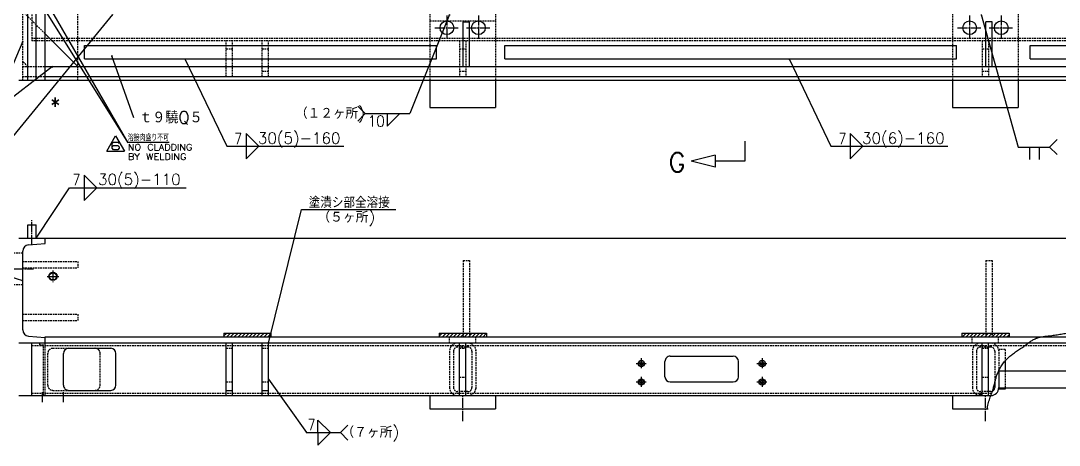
# Model space of a CAD drawing. Header units: inches. Extents: x -3285 to 2472, y -2323 to 2240.
# Drawn here: x -2238 to -261, y -164 to 644 of the extents above; entities that cross this region are included whole.
import ezdxf
from ezdxf.enums import TextEntityAlignment as Align

# ---------------------------------------------------------------- set-up
doc = ezdxf.new("R2010")
doc.units = ezdxf.units.IN
doc.header["$MEASUREMENT"] = 0
for name, pattern in [('CENTERLINE', [25.4, 19.05, -1.5875, 3.175, -1.5875]), ('DASHED', [4.7625, 3.175, -1.5875]), ('SOLID', [0])]:
    doc.linetypes.add(name, pattern=pattern)
for name, color, linetype in [('0$C$L0$V_DRAWING', 7, 'SOLID'), ('0$C$L0$V_PV', 7, 'SOLID'), ('Layer11$C$L11$V_DRAWING', 52, 'SOLID'), ('Layer11$C$L11$V_PV', 52, 'SOLID'), ('Layer12$C$L12$V_PV', 52, 'SOLID'), ('Layer13$C$L13$V_PV', 52, 'SOLID'), ('Layer21$C$L21$V_DRAWING', 2, 'SOLID'), ('Layer21$C$L21$V_PV', 2, 'SOLID'), ('Layer7$C$L7$V_PV', 52, 'SOLID'), ('Layer8$C$L8$V_DRAWING', 40, 'SOLID'), ('Layer8$C$L8$V_PV', 40, 'SOLID')]:
    doc.layers.add(name, color=color, linetype=linetype)
doc.styles.add('CADRASTD', font='txt', dxfattribs={"bigfont": 'bigfont'})
doc.dimstyles.new('DIM2', dxfattribs={"dimtxt": 0.156, "dimasz": 2, "dimexe": 0, "dimexo": 0, "dimgap": 0.078, "dimtad": 3, "dimzin": 0, "dimdsep": 46, "dimtxsty": 'CADRASTD', "dimblk": 'CADRA_ARROW22_5OPEN', "dimblk1": 'CADRA_ARROW22_5OPEN', "dimblk2": 'CADRA_ARROW22_5OPEN', "dimcen": 0.09, "dimaunit": 1, "dimadec": 17154, "dimazin": 0, "dimtfac": 1, "dimtofl": 0, "dimtmove": 0, "dimatfit": 3, "dimldrblk": 'CADRA_ARROW22_5OPEN', "dimfxl": 1, "dimtolj": 1, "dimtzin": 0, "dimarcsym": 0})

# ---------------------------------------------------------------- blocks, each defined once
blk = doc.blocks.new('TAB102_SYM015')
at = {"layer": 'Layer11$C$L11$V_DRAWING'}
for p, q in [((1.71, 2.35), (2.16, 2.8)), ((1.71, 0.85), (1.71, 2.35)), ((1.71, 1.3), (2.16, 1.75)), ((2.16, 0.4), (1.71, 0.85)), ((2.16, 2.8), (3.51, 2.8)), ((2.16, 1.75), (3.51, 1.75)), ((3.51, 0.4), (2.16, 0.4)), ((3.51, 2.8), (3.96, 2.35)), ((3.51, 1.75), (3.96, 1.3)), ((3.96, 0.85), (3.51, 0.4)), ((3.96, 1.3), (3.96, 0.85))]:
    blk.add_line(p, q, dxfattribs=at)
at = {"layer": 'Layer21$C$L21$V_DRAWING'}
for p, q in [((0, 0), (2.8, 4.85)), ((2.8, 4.85), (5.6, 0)), ((0, 0), (5.6, 0))]:
    blk.add_line(p, q, dxfattribs=at)
blk = doc.blocks.new('CADRA_ARROW22_5OPEN')
at = {"layer": 'Layer8$C$L8$V_DRAWING', "color": 6}
for q in [(-0.99, 0), (-0.98, 0.2), (-0.98, -0.2)]:
    blk.add_line((0, 0), q, dxfattribs=at)
blk = doc.blocks.new('BLOCK38')
at = {"layer": '0$C$L0$V_DRAWING'}
blk.add_point((0, 0), dxfattribs=at)
blk.add_point((0, 0), dxfattribs=at)
blk.add_point((0, 0), dxfattribs=at)
blk.add_point((0, 0), dxfattribs=at)
blk.add_point((0, 0), dxfattribs=at)
blk.add_point((0, 0), dxfattribs=at)
at = {"layer": 'Layer13$C$L13$V_PV', "color": 60, "linetype": 'CENTERLINE'}
for p, q in [((0, 23), (0, -23)), ((-23, 0), (23, 0))]:
    blk.add_line(p, q, dxfattribs=at)
at = {"layer": 'Layer21$C$L21$V_DRAWING', "color": 4}
blk.add_circle((0, 0), 13, dxfattribs=at)
blk = doc.blocks.new('CADRA_PFIG_SECTION_ARROW')
at = {"linetype": 'SOLID'}
blk.add_line((0, 0), (0.37, 0), dxfattribs=at)
blk = doc.blocks.new('CADRA_PFIG_SECTION_ARROWHEAD')
at = {"linetype": 'SOLID'}
for p, q in [((0, 0.075), (0.3, 0)), ((0, -0.075), (0, 0.075)), ((0, -0.075), (0.3, 0))]:
    blk.add_line(p, q, dxfattribs=at)
blk = doc.blocks.new('BLOCK41')
at = {"layer": '0$C$L0$V_DRAWING'}
blk.add_point((0, 0), dxfattribs=at)
blk.add_point((0, 0), dxfattribs=at)
blk.add_point((0, 0), dxfattribs=at)
blk.add_point((0, 0), dxfattribs=at)
blk.add_point((0, 0), dxfattribs=at)
blk.add_point((0, 0), dxfattribs=at)
at = {"layer": 'Layer21$C$L21$V_DRAWING', "color": 4}
for p, q in [((-6, 85), (6, 85)), ((-6, 0), (-6, 85)), ((6, 0), (6, 85))]:
    blk.add_line(p, q, dxfattribs=at)
blk = doc.blocks.new('BLOCK44')
at = {"layer": '0$C$L0$V_DRAWING'}
blk.add_point((0, 0), dxfattribs=at)
blk.add_point((0, 0), dxfattribs=at)
blk.add_point((0, 0), dxfattribs=at)
blk.add_point((0, 0), dxfattribs=at)
at = {"layer": 'Layer11$C$L11$V_DRAWING', "color": 52}
blk.add_line((0, 0), (10.81, 0), dxfattribs=at)
at = {"layer": 'Layer21$C$L21$V_DRAWING'}
for p, q in [((3.66, 0), (3.66, 4)), ((7.66, 0), (3.66, 4)), ((3.66, 0), (3.66, -4)), ((7.66, 0), (3.66, -4))]:
    blk.add_line(p, q, dxfattribs=at)
at = {"layer": 'Layer8$C$L8$V_DRAWING', "color": 40, "style": 'CADRASTD', "width": 0.857143}
blk.add_text('7', height=3.5, dxfattribs=at).set_placement((0.45, 0.76), (2.85, 0.76), align=Align.FIT)
blk = doc.blocks.new('*X285')
at = {"layer": 'Layer7$C$L7$V_PV'}
for p, q in [((-1441.8, 43.2), (-1435.6, 49.3)), ((-1435.5, 42.3), (-1428.5, 49.3)), ((-1428.5, 42.3), (-1421.5, 49.3)), ((-1421.4, 42.3), (-1414.4, 49.3)), ((-1414.3, 42.3), (-1407.3, 49.3)), ((-1407.3, 42.3), (-1400.3, 49.3)), ((-1400.2, 42.3), (-1393.2, 49.3)), ((-1393.1, 42.3), (-1386.1, 49.3)), ((-1386, 42.3), (-1379, 49.3)), ((-1379, 42.3), (-1372, 49.3)), ((-1371.9, 42.3), (-1364.9, 49.3)), ((-1364.8, 42.3), (-1357.8, 49.3)), ((-1357.8, 42.3), (-1351.8, 48.3))]:
    blk.add_line(p, q, dxfattribs=at)
blk = doc.blocks.new('*X286')
at = {"layer": 'Layer7$C$L7$V_PV'}
for p, q in [((-446.8, 48.2), (-445.7, 49.3)), ((-445.6, 42.3), (-438.6, 49.3)), ((-438.5, 42.3), (-431.5, 49.3)), ((-431.4, 42.3), (-424.4, 49.3)), ((-424.4, 42.3), (-417.4, 49.3)), ((-417.3, 42.3), (-410.3, 49.3)), ((-410.2, 42.3), (-403.2, 49.3)), ((-403.2, 42.3), (-396.2, 49.3)), ((-396.1, 42.3), (-389.1, 49.3)), ((-389, 42.3), (-382, 49.3)), ((-381.9, 42.3), (-374.9, 49.3)), ((-374.9, 42.3), (-367.9, 49.3)), ((-367.8, 42.3), (-360.8, 49.3)), ((-360.7, 42.3), (-356.8, 46.3))]:
    blk.add_line(p, q, dxfattribs=at)
blk = doc.blocks.new('*X287')
at = {"layer": 'Layer7$C$L7$V_PV'}
for p, q in [((-1851.8, 43.3), (-1845.7, 49.3)), ((-1845.7, 42.3), (-1838.7, 49.3)), ((-1838.6, 42.3), (-1831.6, 49.3)), ((-1831.5, 42.3), (-1824.5, 49.3)), ((-1824.4, 42.3), (-1817.4, 49.3)), ((-1817.4, 42.3), (-1810.4, 49.3)), ((-1810.3, 42.3), (-1803.3, 49.3)), ((-1803.2, 42.3), (-1796.2, 49.3)), ((-1796.2, 42.3), (-1789.2, 49.3)), ((-1789.1, 42.3), (-1782.1, 49.3)), ((-1782, 42.3), (-1775, 49.3)), ((-1775, 42.3), (-1768, 49.3)), ((-1767.9, 42.3), (-1761.8, 48.4))]:
    blk.add_line(p, q, dxfattribs=at)
blk = doc.blocks.new('BLOCK47')
at = {"layer": '0$C$L0$V_DRAWING'}
blk.add_point((0, 0), dxfattribs=at)
blk.add_point((0, 0), dxfattribs=at)
blk.add_point((0, 0), dxfattribs=at)
blk.add_point((0, 0), dxfattribs=at)
blk.add_point((0, 0), dxfattribs=at)
blk.add_point((0, 0), dxfattribs=at)
blk.add_point((0, 0), dxfattribs=at)
at = {"layer": 'Layer11$C$L11$V_DRAWING', "color": 60}
blk.add_circle((0, 0), 8, dxfattribs=at)
at = {"layer": 'Layer13$C$L13$V_PV', "color": 60, "linetype": 'CENTERLINE'}
for p, q in [((-11, 0), (11, 0)), ((0, 11), (0, -11))]:
    blk.add_line(p, q, dxfattribs=at)
at = {"layer": 'Layer21$C$L21$V_DRAWING', "color": 4}
blk.add_circle((0, 0), 6.92, dxfattribs=at)

msp = doc.modelspace()

# ---------------------------------------------------------------- linework, layer by layer
at = {"layer": 'Layer11$C$L11$V_PV'}
for p, q in [((-1582.244, 467.041), (-1596.386, 481.184)), ((-1582.244, 467.041), (-1596.386, 452.899)), ((-1582.244, 467.041), (-1497.503, 467.041)), ((-279.51, 403.504), (-265.367, 417.646)), ((-1846.049, 405.17), (-1623.342, 405.17)), ((-696.049, 405.17), (-473.343, 405.17)), ((-339.562, 403.504), (-279.51, 403.504)), ((-279.51, 403.504), (-265.367, 389.361)), ((-2145.436, 325.583), (-1922.998, 325.583)), ((-1703.873, 284.455), (-1523.793, 284.455)), ((-1851.756, 49.314), (-1851.756, 42.314)), ((-1851.756, 49.314), (-1761.756, 49.314)), ((-1851.756, 42.314), (-1761.756, 42.314)), ((-1761.756, 49.314), (-1761.756, 42.314)), ((-1441.757, 49.314), (-1441.757, 42.314)), ((-1441.757, 49.314), (-1351.757, 49.314)), ((-1441.757, 42.314), (-1351.757, 42.314)), ((-1351.757, 49.314), (-1351.757, 42.314)), ((-446.757, 49.314), (-446.757, 42.314)), ((-446.757, 49.314), (-356.757, 49.314)), ((-446.757, 42.314), (-356.757, 42.314)), ((-356.757, 49.314), (-356.757, 42.314)), ((-414.754, -69.685), (-407.757, -62.689)), ((-413.339, -69.685), (-407.757, -64.103)), ((-411.925, -69.685), (-407.757, -65.517)), ((-410.511, -69.685), (-407.757, -66.931)), ((-409.097, -69.685), (-407.757, -68.346)), ((-1629.567, -140.126), (-1615.425, -125.984)), ((-1629.567, -140.126), (-1615.425, -154.268))]:
    msp.add_line(p, q, dxfattribs=at)
at = {"layer": 'Layer11$C$L11$V_PV', "flags": 128}
msp.add_lwpolyline([(-407.757, -69.685), (-407.757, -62.614), (-414.828, -69.685)], close=True, dxfattribs=at)
at = {"layer": 'Layer12$C$L12$V_PV', "linetype": 'DASHED'}
for p, q in [((-2234.259, 530.605), (-2234.259, 2146.605)), ((-2129.259, 530.605), (-2129.259, 2146.605)), ((-1459.26, 743.605), (-1459.26, 530.605)), ((-1334.26, 743.605), (-1334.26, 530.605)), ((-464.26, 743.605), (-464.26, 530.605)), ((-339.26, 743.605), (-339.26, 530.605)), ((-2191.758, 619.103), (-2234.258, 661.603)), ((-2216.759, 655.605), (-2216.759, 605.605)), ((-1459.26, 643.605), (-1334.26, 643.605)), ((951.741, 610.105), (-2216.759, 610.105)), ((951.741, 605.605), (-2216.757, 605.605)), ((-1846.758, 537.605), (-1846.758, 605.605)), ((-1834.758, 537.605), (-1834.758, 605.605)), ((-1778.759, 537.605), (-1778.759, 605.605)), ((-1766.757, 537.605), (-1766.757, 605.565)), ((-1402.76, 605.605), (-1402.76, 537.605)), ((-1390.76, 605.605), (-1390.76, 537.605)), ((-407.76, 605.605), (-407.76, 537.605)), ((-395.76, 605.605), (-395.76, 537.605)), ((-1846.76, 590.605), (-1834.76, 590.605)), ((-1778.759, 590.605), (-1766.759, 590.605)), ((-1402.76, 590.605), (-1390.76, 590.605)), ((-407.76, 590.605), (-395.76, 590.605)), ((-2224.259, 556.604), (-2234.259, 566.604)), ((-2234.259, 556.605), (-2191.757, 556.605)), ((-2234.259, 537.605), (-2191.757, 537.605)), ((-1778.759, 547.605), (-1766.759, 547.605)), ((-1402.76, 547.605), (-1390.76, 547.605)), ((-407.76, 547.605), (-395.76, 547.605)), ((-2234.258, 201.314), (-2250.756, 201.314)), ((-2234.258, 185.314), (-2129.255, 185.314)), ((-2129.255, 185.314), (-2129.255, 173.314)), ((-1395.758, 187.314), (-1383.758, 187.314)), ((-1395.758, 187.314), (-1395.758, 42.314)), ((-1383.758, 187.314), (-1383.758, 42.314)), ((-400.758, 187.314), (-388.758, 187.314)), ((-400.758, 187.314), (-400.758, 42.314)), ((-388.758, 187.314), (-388.758, 42.314)), ((-2234.258, 173.314), (-2129.255, 173.314)), ((-2234.258, 141.314), (-2250.756, 141.314)), ((-2234.258, 85.314), (-2129.255, 85.314)), ((-2129.255, 85.314), (-2129.255, 73.314)), ((-2234.258, 73.314), (-2129.255, 73.314)), ((-1421.999, 30.315), (-1421.999, 42.314)), ((-1371.999, 30.315), (-1371.999, 42.314)), ((-426.699, 30.315), (-426.699, 42.314)), ((-376.699, 30.315), (-376.699, 42.314)), ((-2216.757, 25.815), (948.242, 25.815)), ((-2201.757, 27.115), (-2201.757, 30.315)), ((-2201.757, 27.115), (-2194.956, 27.115)), ((-2194.956, -69.685), (-2194.956, 27.115)), ((-2191.757, -69.685), (-2191.757, 30.315)), ((-2176.757, 20.315), (-2146.755, 20.315)), ((-1846.757, 20.315), (-1834.757, 20.315)), ((-1778.757, 20.315), (-1766.757, 20.315)), ((-1386.957, 22.714), (-1406.557, 22.714)), ((-1402.757, 20.315), (-1390.757, 20.315)), ((-391.657, 22.714), (-411.257, 22.714)), ((-407.757, 20.315), (-395.757, 20.315)), ((-2186.757, -49.685), (-2186.757, 10.315)), ((-2086.757, -49.685), (-2086.757, 10.315)), ((-1421.757, 15.114), (-1421.757, -54.486)), ((-1414.157, 15.114), (-1414.157, -54.486)), ((-1379.357, 15.114), (-1379.357, -54.486)), ((-1371.757, 17.815), (-1371.757, -57.185)), ((-426.457, 15.114), (-426.457, -54.485)), ((-418.857, 15.114), (-418.857, -54.486)), ((-384.057, 15.114), (-384.057, -45.598)), ((-364.457, 17.815), (-376.457, 17.815)), ((-376.457, 17.815), (-376.457, -22.416)), ((-364.457, 17.815), (-364.457, -4.042)), ((-1402.757, -34.685), (-1390.757, -34.685)), ((-407.757, -34.685), (-395.757, -34.685)), ((-364.457, -22.686), (-364.457, -54.685)), ((-1846.757, -43.686), (-1834.757, -43.686)), ((-1778.757, -43.686), (-1766.757, -43.686)), ((-2216.757, -65.186), (-389.917, -65.186)), ((-2176.757, -59.685), (-2146.755, -59.685)), ((-1386.957, -62.087), (-1406.557, -62.087)), ((-391.657, -62.087), (-411.257, -62.087))]:
    msp.add_line(p, q, dxfattribs=at)
for centre, radius, start, end in [((-2176.757, 10.315), 10, 89.999982, 179.999964), ((-2096.757, 10.315), 10, 0, 89.999982), ((-1406.557, 15.114), 15.2, 89.999982, 180.000019), ((-1406.557, 15.114), 7.6, 89.999982, 180.000019), ((-1386.957, 15.114), 15.2, 0, 89.999982), ((-1386.957, 15.114), 7.6, 0, 89.999982), ((-411.257, 15.114), 15.2, 89.999982, 180.000019), ((-411.257, 15.114), 7.6, 89.999982, 180.000019), ((-391.657, 15.114), 15.2, 0, 89.999982), ((-391.657, 15.114), 7.6, 0, 89.999982), ((-2176.757, -49.685), 10, 179.999964, 270.000001), ((-2096.757, -49.685), 10, 270.00011, 359.999983), ((-1406.557, -54.486), 15.2, 180.000019, 270.000001), ((-1406.557, -54.486), 7.6, 180.000019, 270.000001), ((-1386.957, -54.486), 7.6, 270.000001, 359.999983), ((-1386.957, -54.486), 15.2, 270.000001, 359.999983), ((-411.257, -54.485), 15.2, 180.000019, 270.000001), ((-411.257, -54.486), 7.6, 180.000019, 270.000001)]:
    msp.add_arc(centre, radius, start, end, dxfattribs=at)
at = {"layer": 'Layer13$C$L13$V_PV', "linetype": 'CENTERLINE'}
for p, q in [((-2216.757, 216.936), (-2216.757, 264.387)), ((-2277.247, 171.314), (-2213.645, 171.314)), ((-1056.758, 1.314), (-1056.758, -18.686)), ((-826.758, 1.314), (-826.758, -18.686)), ((-1066.758, -8.686), (-1046.758, -8.686)), ((-836.758, -8.686), (-816.758, -8.686)), ((-1056.758, -33.686), (-1056.758, -53.686)), ((-826.758, -33.686), (-826.758, -53.686)), ((-1066.758, -43.686), (-1046.758, -43.686)), ((-836.758, -43.686), (-816.758, -43.686)), ((-2196.756, -82.24), (-2196.756, -62.075)), ((-2156.756, -82.24), (-2156.756, -62.075)), ((-1396.757, -118.185), (-1396.757, -68.185)), ((-401.757, -118.185), (-401.757, -68.185))]:
    msp.add_line(p, q, dxfattribs=at)
at = {"layer": 'Layer21$C$L21$V_PV'}
for p, q in [((-2191.757, 530.605), (-2191.757, 2146.603)), ((-2224.76, 530.605), (-2224.76, 1010.605)), ((-2208.759, 530.605), (-2208.759, 1010.605)), ((-2129.258, 556.603), (-2191.757, 619.102)), ((-2116.758, 596.605), (-1446.759, 596.605)), ((-2116.758, 571.605), (-2116.758, 596.605)), ((-1446.759, 571.605), (-1446.759, 596.605)), ((-1316.759, 571.605), (-1316.759, 596.605)), ((-1316.759, 596.605), (-456.759, 596.605)), ((-456.759, 571.605), (-456.759, 596.605)), ((-316.76, 571.605), (-316.76, 596.605)), ((-316.76, 596.605), (3.241, 596.605)), ((-2191.757, 556.605), (908.241, 556.605)), ((-2116.758, 571.605), (-1446.759, 571.605)), ((-1316.759, 571.605), (-456.759, 571.605)), ((-316.76, 571.605), (3.241, 571.605)), ((-2191.757, 537.605), (908.241, 537.605)), ((-2241.759, 530.605), (958.241, 530.605)), ((-1459.26, 530.605), (-1459.26, 478.605)), ((-1334.26, 530.605), (-1334.26, 478.605)), ((-464.26, 530.605), (-464.26, 478.605)), ((-339.26, 530.605), (-339.26, 478.605)), ((-1459.26, 478.605), (-1334.26, 478.605)), ((-464.26, 478.605), (-339.26, 478.605)), ((-1516.682, 467.041), (-1540.699, 443.024)), ((-1540.698, 467.041), (-1540.698, 443.025)), ((-1809.09, 429.487), (-1809.09, 381.153)), ((-1784.924, 405.319), (-1809.09, 429.485)), ((-659.09, 429.487), (-659.09, 381.153)), ((-634.924, 405.319), (-659.09, 429.486)), ((-1784.924, 405.319), (-1809.091, 381.152)), ((-859.673, 414.458), (-859.673, 376.525)), ((-634.924, 405.319), (-659.091, 381.153)), ((-317.603, 403.504), (-317.603, 379.487)), ((-299.603, 403.504), (-299.603, 379.487)), ((-2117.476, 349.9), (-2117.476, 301.566)), ((-2093.31, 325.732), (-2117.476, 349.898)), ((-2093.31, 325.732), (-2117.476, 301.565)), ((-2224.757, 230.314), (-2224.757, 255.314)), ((-2224.757, 255.314), (-2208.758, 255.314)), ((-2208.758, 230.314), (-2208.758, 255.314)), ((-2241.758, 230.314), (958.243, 230.314)), ((-2223.302, 217.101), (-2191.757, 219.861)), ((-2191.755, 219.861), (-2191.755, 230.314)), ((-2234.258, 55.482), (-2234.258, 205.147)), ((-2223.302, 43.527), (-2191.757, 40.768)), ((-2191.755, 42.314), (908.243, 42.314)), ((-2191.755, 30.315), (-2191.755, 42.314)), ((958.243, 30.315), (-2241.758, 30.315)), ((-2216.757, -69.685), (-2216.757, 30.315)), ((-2146.755, 20.315), (-2096.757, 20.315)), ((-2096.757, 20.314), (-2066.756, 20.314)), ((-1846.757, -69.685), (-1846.757, 30.315)), ((-1834.757, -69.685), (-1834.757, 30.315)), ((-1778.757, -69.685), (-1778.757, 30.315)), ((-1766.757, -69.685), (-1766.757, 30.315)), ((-1402.757, -69.685), (-1402.757, 30.315)), ((-1390.757, -69.685), (-1390.757, 30.315)), ((-407.757, -69.685), (-407.757, 30.315)), ((-395.757, -69.685), (-395.757, 30.315)), ((-2156.756, -49.685), (-2156.756, 10.315)), ((-2056.755, -49.685), (-2056.755, 10.315)), ((-1001.758, 5.315), (-881.758, 5.315)), ((-1011.758, -33.686), (-1011.758, -4.685)), ((-871.758, -33.686), (-871.758, -4.685)), ((-364.457, -4.042), (-364.457, -22.686)), ((-376.457, -22.416), (-376.457, -57.185)), ((-376.457, -22.686), (58.243, -22.686)), ((-1001.758, -43.686), (-881.758, -43.686)), ((-384.057, -45.598), (-384.057, -54.486)), ((-376.457, -54.685), (58.243, -54.685)), ((-364.457, -57.185), (-376.457, -57.185)), ((-364.457, -54.685), (-364.457, -57.185)), ((-2241.758, -69.685), (-391.657, -69.685)), ((-2146.755, -59.685), (-2066.756, -59.685)), ((-1846.757, -59.685), (-1834.757, -59.685)), ((-1778.757, -59.685), (-1766.757, -59.685)), ((-1459.257, -69.685), (-1459.257, -94.685)), ((-1334.257, -69.685), (-1334.257, -94.685)), ((-464.257, -69.685), (-464.257, -94.685)), ((-414.828, -69.685), (-407.757, -62.614)), ((-1459.257, -94.685), (-1334.257, -94.685)), ((-464.257, -94.685), (-396.567, -94.685))]:
    msp.add_line(p, q, dxfattribs=at)
for centre, radius in [((-1056.758, -8.686), 6), ((-1056.758, -8.686), 3.5), ((-826.758, -8.686), 6), ((-826.758, -8.686), 3.5), ((-1056.758, -43.686), 6), ((-826.758, -43.686), 6), ((-1056.758, -43.686), 3.5), ((-826.758, -43.686), 3.5)]:
    msp.add_circle(centre, radius, dxfattribs=at)
for centre, radius, start, end in [((-2222.256, 205.147), 12, 95.000008, 180.000019), ((-2222.256, 55.482), 12, 180.000019, 265.000084), ((-2146.755, 10.315), 10, 89.999982, 179.999964), ((-2066.756, 10.315), 10, 0, 89.999982), ((-1001.758, -4.685), 10, 89.999982, 180.000019), ((-881.758, -4.685), 10, 0, 89.999982), ((-1001.758, -33.686), 10, 180.000019, 270.000001), ((-881.758, -33.686), 10, 270.000001, 359.999983), ((-2146.755, -49.685), 10, 179.999964, 270.000001), ((-2066.756, -49.685), 10, 270.00011, 359.999983), ((-391.657, -54.485), 15.2, 270.000001, 359.999983), ((-391.657, -54.486), 7.6, 270.000001, 359.999983)]:
    msp.add_arc(centre, radius, start, end, dxfattribs=at)
msp.add_open_spline([(-398.052, -93.469), (-397.698, -91.694), (-396.989, -88.145), (-395.749, -82.858), (-394.328, -77.618), (-392.878, -73.08), (-391.467, -69.235), (-390.238, -66.032), (-389.018, -62.826), (-387.344, -58.127), (-385.556, -51.819), (-383.664, -43.934), (-381.689, -36.077), (-379.538, -29.342), (-377.175, -23.794), (-374.915, -19.322), (-372.388, -14.981), (-369.772, -10.998), (-367.136, -7.354), (-364.507, -4.047), (-361.725, -0.887), (-357.624, 3.282), (-351.856, 8.104), (-344.332, 13.387), (-336.585, 18.454), (-329.459, 23.284), (-323.168, 28.091), (-317.456, 32.415), (-311.566, 36.352), (-305.503, 39.434), (-299.236, 41.368), (-292.975, 42.56), (-286.585, 43.368), (-278.913, 44.193), (-270.065, 45.435), (-260.07, 47.066), (-250.126, 48.728), (-240.974, 50.12), (-232.585, 51.147), (-224.969, 51.9), (-217.33, 52.488), (-207.825, 53.026), (-196.457, 53.376), (-183.233, 53.378), (-170.018, 53.001), (-158.841, 52.385), (-149.7, 51.707), (-142.587, 51.145), (-135.475, 50.61), (-125.163, 49.96), (-111.629, 49.578), (-94.875, 49.451), (-78.081, 49.193), (-64.255, 48.483), (-53.447, 47.427), (-45.636, 46.784), (-37.835, 46.613), (-31.215, 47.183), (-25.853, 48.296), (-21.645, 49.317), (-17.431, 50.272), (-12.806, 51.007), (-7.738, 51.128), (-2.291, 50.599), (3.138, 49.569), (7.807, 48.372), (11.728, 47.24), (14.866, 46.186), (17.884, 44.949), (23.068, 42.267), (29.513, 36.301), (35.601, 26.469), (40.732, 15.822), (44.734, 7.671), (47.909, 2.41), (49.638, -0.331), (51.355, -3.06), (53.344, -6.376), (55.459, -10.375), (57.558, -15.11), (59.301, -19.992), (60.497, -24.436), (61.255, -28.376), (61.782, -31.767), (62.263, -35.165), (63.088, -40.652), (64.681, -48.166), (67.429, -57.578), (70.72, -66.821), (73.259, -72.846), (74.528, -75.857)], degree=3, knots=[0, 0, 0, 0, 5.42808493, 10.85937727, 16.28781561, 21.7120428, 25.14255134, 28.57389598, 32.0045228, 35.43346424, 43.53532303, 51.65550974, 59.76237365, 67.8381233, 72.83124927, 77.83860744, 82.86053257, 87.89249027, 92.12616978, 96.35136506, 100.56098317, 104.75094391, 113.88442802, 123.06212758, 132.32171624, 141.65479178, 148.87942763, 156.06840979, 163.14643876, 170.1110885, 176.38212089, 182.75219742, 189.21302319, 195.70026758, 205.89979215, 216.01308759, 226.08152003, 236.14433638, 243.78131926, 251.4354771, 259.09981818, 266.76659932, 279.99440903, 293.2137708, 306.43155796, 319.65235931, 326.7906956, 333.92785776, 341.06033255, 348.18527662, 364.92257546, 381.66787106, 398.45017929, 415.30937627, 423.17963771, 431.02789733, 438.81525356, 446.56797003, 450.89191814, 455.23324682, 459.56039481, 463.85193883, 469.26047765, 474.71560475, 480.24165332, 485.82175042, 489.1678872, 492.48445613, 495.74696282, 498.94540624, 509.96052758, 521.48311872, 533.49590772, 545.42241086, 548.69043637, 551.92596818, 555.14500951, 558.36375782, 563.52312178, 568.70587184, 573.8901653, 579.0604522, 582.49219641, 585.9233774, 589.35571127, 592.78778489, 602.56760775, 612.36846363, 622.18356287, 631.98211127, 631.98211127, 631.98211127, 631.98211127], dxfattribs=at)
at = {"layer": 'Layer8$C$L8$V_PV', "color": 6}
msp.add_line((-2191.706, 684.607), (-2034.214, 411.712), dxfattribs=at)

# ---------------------------------------------------------------- block references
at = {"layer": '0$C$L0$V_PV'}
for name, p, xscale, yscale, zscale in [('BLOCK38', (-1426.76, 630.605), 1.000000357627954, 1.000000357627954, 1.000000357627954), ('BLOCK38', (-1366.76, 630.605), 1.000000357627954, 1.000000357627954, 1.000000357627954), ('BLOCK38', (-431.76, 630.605), 1.000000357627954, 1.000000357627954, 1.000000357627954), ('BLOCK38', (-371.76, 630.605), 1.000000357627954, 1.000000357627954, 1.000000357627954), ('BLOCK41', (-1389.759, 556.605), 1.000000357627954, 1.000000357627954, 1.000000357627954), ('TAB102_SYM015', (-2074.399, 395.906), 5.999999999999999, 5.999999999999999, 5.999999999999999), ('BLOCK47', (-2176.757, 157.314), 1.000000357627954, 1.000000357627954, 1.000000357627954), ('BLOCK44', (-1694.428, -140.126), 6.000001430511816, 6.000001430511816, 6.000001430511816)]:
    msp.add_blockref(name, p, dxfattribs=dict(at, xscale=xscale, yscale=yscale, zscale=zscale))
at = {"layer": '0$C$L0$V_PV', "xscale": 1.000000357627954, "yscale": -1.000000357627954, "zscale": 1.000000357627954, "rotation": 180.0000000000004}
msp.add_blockref('BLOCK41', (-394.757, 556.605), dxfattribs=at)
at = {"layer": 'Layer7$C$L7$V_PV'}
for name in ['*X287', '*X285', '*X286']:
    msp.add_blockref(name, (0, 0), dxfattribs=at)
at = {"layer": 'Layer8$C$L8$V_PV', "xscale": 152.4000363350001, "yscale": 152.4000363350001, "zscale": 152.4000363350001, "rotation": 180.0000000000004}
for name, p in [('CADRA_PFIG_SECTION_ARROWHEAD', (-916.063, 376.528)), ('CADRA_PFIG_SECTION_ARROW', (-859.675, 376.528))]:
    msp.add_blockref(name, p, dxfattribs=at)

# ---------------------------------------------------------------- texts
at = {"layer": 'Layer8$C$L8$V_PV', "style": 'CADRASTD'}
for s, height, width, p, p2 in [('*', 31.5, 0.857143, (-2183.125, 466.526), (-2161.525, 466.526)), ('（１２ヶ所)', 21, 0.857143, (-1715.856, 457.327), (-1582.8, 457.327)), ('ｔ９驍Q５', 22.9687, 0.85714, (-2012.537, 448.375), (-1891.814, 448.375)), ('10', 21, 0.857143, (-1577.491, 442.399), (-1545.091, 442.399)), ('7', 21, 0.857143, (-1831.145, 409.113), (-1816.745, 409.113)), ('30(5)-160', 21, 0.857143, (-1786.588, 409.825), (-1629.402, 409.825)), ('7', 21, 0.857143, (-681.144, 409.113), (-666.744, 409.113)), ('30(6)-160', 21, 0.857143, (-636.589, 409.825), (-479.402, 409.825)), ('30(5)-110', 21, 0.857143, (-2090.91, 331.397), (-1933.723, 331.397)), ('7', 21, 0.857143, (-2139.206, 330.673), (-2124.806, 330.673)), ('塗潰シ部全溶接', 21, 0.857143, (-1689.841, 287.455), (-1535.761, 287.455)), ('（５ヶ所)', 21, 0.857143, (-1673.336, 259.628), (-1562.96, 259.628)), ('（７ヶ所)', 21, 0.857143, (-1627.733, -149.731), (-1517.357, -149.731))]:
    msp.add_text(s, height=height, dxfattribs=dict(at, width=width)).set_placement(p, p2, align=Align.FIT)
at = {"layer": 'Layer8$C$L8$V_PV', "color": 6, "style": 'CADRASTD', "width": 0.7326}
for s, p, p2 in [('%%u溶接肉盛り不可', (-2034.213, 415.091), (-1955.751, 415.091)), ('%%u', (-2028.642, 421.091), (-2028.642, 421.091)), ('NO CLADDING', (-2034.213, 397.091), (-1911.444, 397.091)), ('BY WELDING', (-2034.213, 379.091), (-1922.521, 379.091))]:
    msp.add_text(s, height=12, dxfattribs=at).set_placement(p, p2, align=Align.FIT)
at = {"layer": 'Layer8$C$L8$V_PV', "insert": (-1004.936, 356.544), "char_height": 36, "width": 49.28053, "attachment_point": 7, "line_spacing_factor": 0.9, "style": 'CADRASTD'}
msp.add_mtext('G', dxfattribs=at)

# ---------------------------------------------------------------- leaders
for points in [[(-2200.813, 678.567), (-2034.213, 411.731)], [(-2063.174, 655.604), (-2292.157, 376.294)], [(-1421.759, 655.605), (-1497.503, 467.041)], [(-409.83, 655.605), (-339.562, 403.504)], [(-2234.259, 605.191), (-2292.159, 467.886)], [(-2065.351, 577.6), (-2023.286, 459.86)], [(-2177.741, 556.605), (-2292.158, 467.886)], [(-1925.636, 571.605), (-1846.049, 405.17)], [(-775.636, 571.605), (-696.05, 405.17)], [(-2208.758, 230.314), (-2145.436, 325.583)], [(-1766.756, 30.315), (-1703.873, 284.454)], [(-2234.256, 148.482), (-2374.244, 193.314)], [(-1766.756, -38.378), (-1694.427, -140.126)]]:
    msp.add_leader(points, dimstyle='DIM2')

doc.saveas('drawing.dxf')
